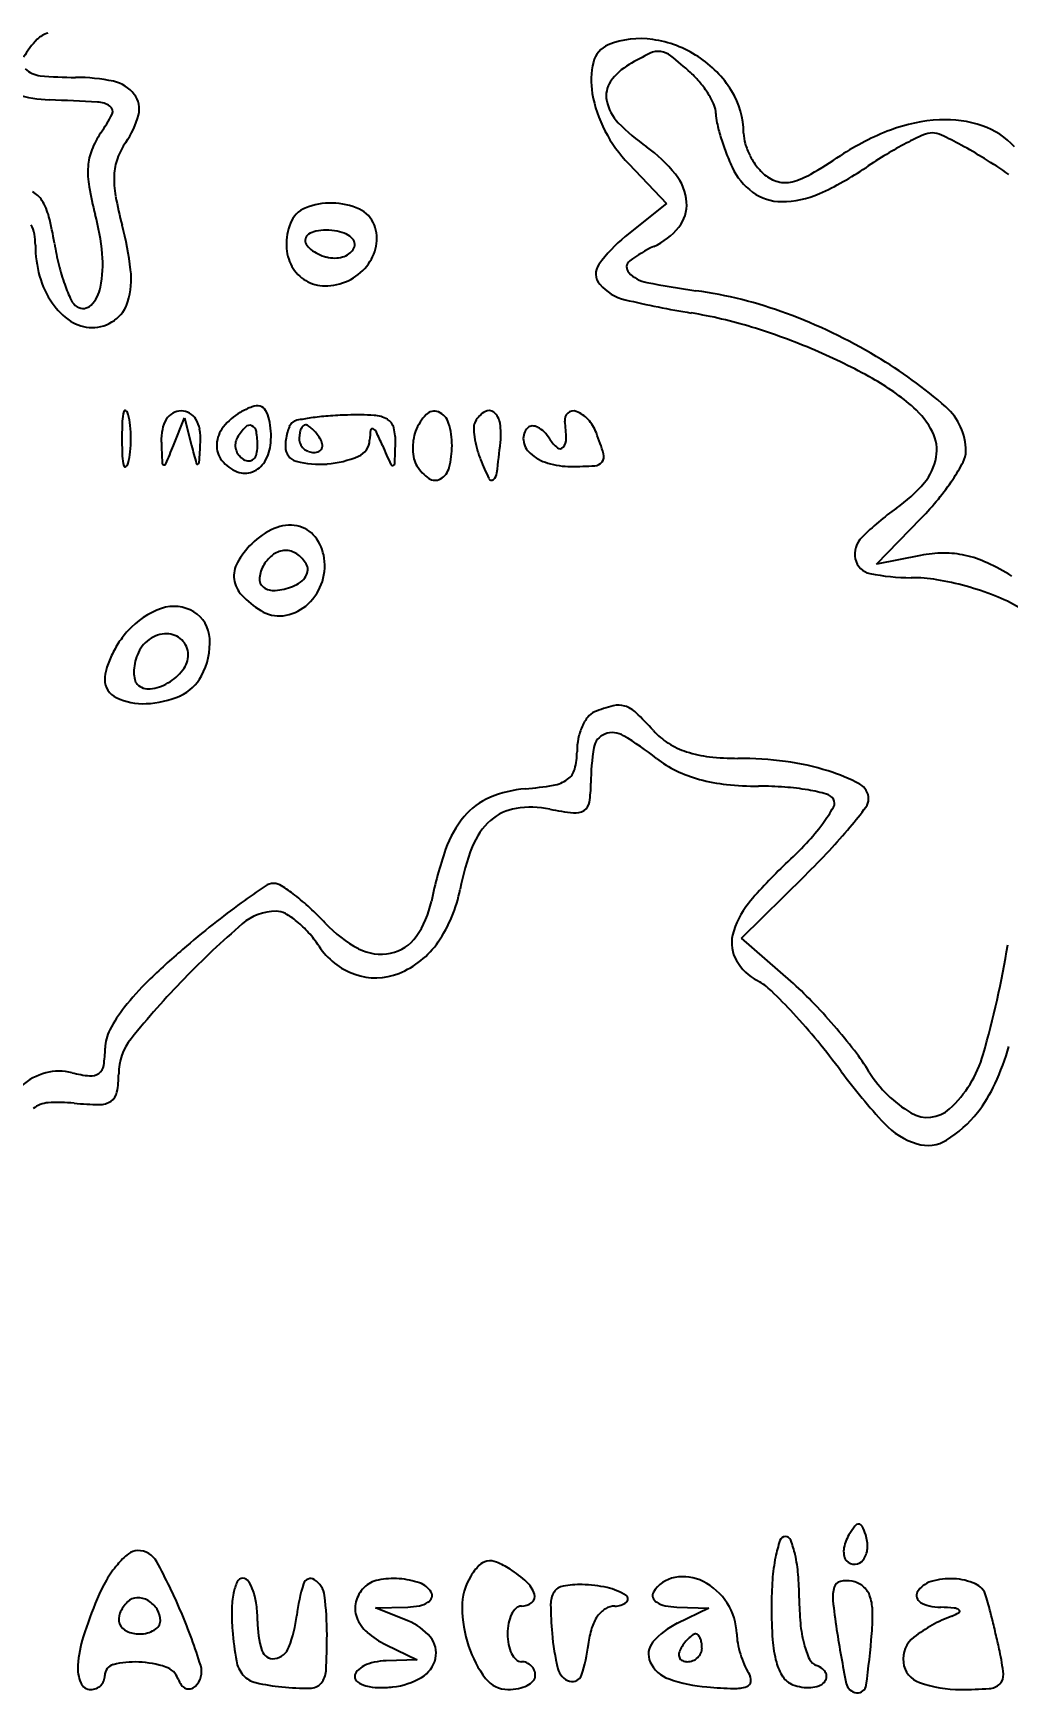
# Model space of a CAD drawing. Header units: millimetres. Extents: x 56222 to 3066687, y -650199 to -121287.
# Drawn here: x 135257.06 to 135261.66, y -182858.95 to -182851.11 of the extents above; entities that cross this region are included whole.
import ezdxf
from ezdxf import colors
from ezdxf.entities.mleader import LeaderData, LeaderLine
from ezdxf.math import Vec2, Vec3

# ---------------------------------------------------------------- set-up
doc = ezdxf.new("R2010")
doc.units = ezdxf.units.MM
doc.header["$MEASUREMENT"] = 0
doc.layers.add('Text', color=7, linetype='Continuous', lineweight=15)
doc.styles.add('style4', font='ARIALN.TTF')

msp = doc.modelspace()

# ---------------------------------------------------------------- linework, layer by layer
for p, q in [((135259.8721, -182851.7321), (135260.0507, -182851.9184)), ((135260.0507, -182851.9184), (135259.8557, -182852.0752)), ((135257.7211, -182853.0619), (135257.7732, -182852.9307)), ((135257.7732, -182852.9307), (135257.8073, -182853.0619)), ((135261.0434, -182853.6219), (135261.2542, -182853.4044)), ((135261.2507, -182853.5804), (135261.0434, -182853.6219)), ((135260.4054, -182855.3863), (135260.7056, -182855.0904)), ((135260.6374, -182855.5901), (135260.4054, -182855.3863)), ((135258.6766, -182858.5486), (135258.8281, -182858.5445)), ((135258.8291, -182858.6098), (135258.6766, -182858.5486)), ((135260.0998, -182858.5447), (135260.2513, -182858.5492)), ((135260.2513, -182858.5492), (135260.101, -182858.6216)), ((135258.7258, -182858.7227), (135258.8735, -182858.7939)), ((135258.8735, -182858.7939), (135258.7258, -182858.7983))]:
    msp.add_line(p, q)
for centre, radius, start, end in [((135257.3612, -182851.4267), 0.4002, 134.99996, 150.20682), ((135257.1571, -182851.2226), 0.1116, 104.9231, 135.00003), ((135259.9277, -182851.5468), 0.4064, 81.66182, 111.97456), ((135259.9093, -182851.6721), 0.533, 56.92392, 81.66191), ((135259.8196, -182851.279), 0.1177, 111.97448, 166.35013), ((135260.6527, -182852.5999), 1.5473, 116.05084, 120.21854), ((135260.0122, -182851.2895), 0.0887, 82.59152, 116.05084), ((135260.0111, -182851.298), 0.0972, 51.3254, 82.59154), ((135258.8216, -182852.784), 2.0007, 47.85523, 51.32548), ((135259.916, -182851.6617), 0.5207, 31.85509, 56.92397), ((135257.1026, -182851.2006), 0.1154, 225.20467, 264.68924), ((135257.259, -182849.5177), 1.8056, 264.68921, 270.00004), ((135260.061, -182851.3377), 0.3661, 166.35013, 189.74377), ((135260.0125, -182851.5007), 0.2752, 120.21849, 145.03893), ((135259.8476, -182851.6504), 0.4717, 39.79528, 47.85531), ((135257.259, -182852.1905), 0.8673, 78.04183, 90.00006), ((135257.4039, -182851.5062), 0.1678, 37.67771, 78.04191), ((135260.2894, -182851.2984), 0.5978, 189.74381, 207.63408), ((135259.8831, -182851.4102), 0.1173, 145.03885, 191.923), ((135259.8455, -182851.6521), 0.4744, 31.7696, 39.79529), ((135260.0371, -182851.5865), 0.3782, 0.00001, 31.85507), ((135257.1574, -182850.8278), 0.6022, 252.74072, 267.99207), ((135256.7467, -182862.5436), 11.1208, 86.821, 87.99211), ((135257.3568, -182851.5583), 0.1185, 56.91658, 86.82094), ((135257.4055, -182851.4835), 0.0292, 333.11007, 56.91665), ((135257.4478, -182851.4723), 0.1123, 345.16284, 37.67777), ((135259.9735, -182851.3911), 0.2097, 191.92305, 224.1842), ((135259.915, -182851.609), 0.3927, 23.24043, 31.76967), ((135260.1821, -182851.4944), 0.102, 359.99999, 23.24053), ((135256.7696, -182851.161), 0.7423, 324.99158, 333.10997), ((135257.1626, -182851.3967), 0.4074, 324.99149, 345.16282), ((135260.5183, -182850.8617), 0.9694, 224.1842, 234.54675), ((135260.4792, -182851.4944), 0.1952, 179.99997, 192.96956), ((135261.2773, -182851.3105), 1.0142, 192.9696, 196.795), ((135261.3778, -182852.2817), 0.7589, 92.83278, 110.72374), ((135261.3674, -182852.0713), 0.5482, 71.39681, 92.83283), ((135261.4268, -182851.8948), 0.362, 42.14473, 71.39682), ((135257.6811, -182851.7994), 0.3705, 144.99159, 158.68181), ((135257.762, -182851.8166), 0.3244, 144.99158, 160.04123), ((135260.3674, -182851.2576), 0.6858, 207.63405, 223.77298), ((135261.4197, -182851.2676), 1.1629, 196.795, 200.58283), ((135260.5905, -182851.5865), 0.1752, 180.00001, 196.50834), ((135261.5304, -182852.685), 1.1901, 110.7238, 123.49531), ((135261.9591, -182853.1217), 1.6778, 117.52925, 121.22221), ((135261.901, -182853.0101), 1.5519, 114.21096, 117.5293), ((135261.3064, -182851.6877), 0.102, 89.99994, 114.21091), ((135261.3064, -182851.6856), 0.1, 64.31738, 90), ((135260.388, -182853.5954), 2.2191, 61.61355, 64.31733), ((135257.5848, -182851.7618), 0.2672, 158.68187, 176.17437), ((135257.7069, -182851.7966), 0.2658, 160.04119, 177.5141), ((135259.554, -182852.2158), 0.693, 38.89297, 54.54677), ((135261.3736, -182851.2849), 1.1136, 200.58279, 204.49548), ((135260.7415, -182851.5417), 0.3327, 196.50829, 206.72263), ((135260.7548, -182851.5351), 0.3476, 206.72261, 216.75877), ((135259.3075, -182849.326), 2.8378, 300.13122, 303.49538), ((135262.25, -182853.6015), 2.2389, 121.22216, 124.19679), ((135260.3798, -182853.6105), 2.2363, 58.37296, 61.61362), ((135259.8901, -182854.4058), 3.1702, 55.87811, 58.3729), ((135257.7201, -182851.7709), 0.4028, 176.17442, 189.80686), ((135257.879, -182851.8041), 0.4381, 177.51409, 190.42177), ((135259.9077, -182851.9306), 0.2387, 4.23977, 38.89297), ((135260.6326, -182851.6225), 0.2993, 204.49543, 234.22111), ((135260.6628, -182851.6037), 0.2328, 216.75877, 230.30991), ((135260.6205, -182851.6548), 0.1664, 230.30975, 254.93833), ((135260.561, -182851.4856), 0.3408, 284.11411, 300.13126), ((135260.1794, -182850.5544), 1.4452, 294.25469, 304.19683), ((135256.9995, -182851.9686), 0.1194, 32.40598, 61.99148), ((135258.7969, -182851.5848), 1.4955, 189.80687, 194.94475), ((135260.5957, -182851.6738), 0.2362, 234.22116, 269.71986), ((135260.6117, -182851.6873), 0.1328, 254.9383, 284.11418), ((135256.8761, -182852.0469), 0.2655, 14.36333, 32.40599), ((135259.215, -182851.5584), 1.7965, 190.42172, 194.94475), ((135258.3922, -182852.0575), 0.1267, 112.24269, 159.00642), ((135258.4653, -182852.2364), 0.3199, 88.7996, 112.24268), ((135258.4651, -182852.244), 0.3275, 65.67113, 88.7996), ((135258.5443, -182852.069), 0.1355, 20.99362, 65.67113), ((135259.9792, -182851.9253), 0.167, 320.8074, 4.23972), ((135260.5966, -182851.4803), 0.4296, 269.71992, 294.2547), ((135256.8928, -182852.0952), 0.1746, 10.6361, 25.8311), ((135255.7818, -182852.3271), 1.3951, 9.08501, 14.36331), ((135256.2656, -182852.2604), 1.1244, 5.3096, 14.94474), ((135256.0552, -182852.4017), 1.4739, 6.59838, 14.94474), ((135258.5368, -182852.113), 0.2816, 159.00642, 181.2119), ((135258.5034, -182852.0847), 0.1792, 348.69722, 20.99364), ((135256.7881, -182852.1149), 0.2811, 0.00006, 10.63614), ((135258.376, -182852.0936), 0.0322, 165.90106, 211.71743), ((135258.3809, -182852.0948), 0.0372, 124.75949, 165.90118), ((135258.4115, -182852.139), 0.091, 100.96182, 124.75955), ((135258.4431, -182852.3022), 0.2572, 89.99996, 100.96191), ((135258.4431, -182852.3242), 0.2792, 79.32783, 90.00004), ((135258.4627, -182852.2204), 0.1736, 64.09563, 79.32782), ((135258.4924, -182852.1593), 0.1057, 44.28118, 64.09565), ((135258.5423, -182852.1106), 0.0359, 359.99994, 44.28115), ((135260.2772, -182852.5994), 0.6726, 128.8046, 144.28069), ((135259.8555, -182851.8244), 0.3266, 294.49551, 320.80732), ((135257.6142, -182852.1149), 0.545, 180.00003, 195.65884), ((135258.404, -182851.9078), 1.2604, 189.08507, 193.81841), ((135256.8344, -182852.2075), 0.5531, 348.92826, 5.30959), ((135258.4649, -182852.1145), 0.2097, 181.21189, 208.90398), ((135258.4304, -182852.06), 0.0962, 211.71751, 231.89066), ((135258.4873, -182851.9875), 0.1883, 231.89053, 244.09558), ((135258.4948, -182851.972), 0.2056, 244.0956, 255.83737), ((135258.4837, -182852.0161), 0.1601, 255.8374, 270.00005), ((135258.4837, -182852.0408), 0.1354, 270.00003, 285.47817), ((135258.4929, -182852.0739), 0.101, 285.47815, 304.75955), ((135258.5077, -182852.0954), 0.0749, 304.75956, 327.52251), ((135258.5316, -182852.1106), 0.0466, 327.52254, 0.00002), ((135258.4653, -182852.077), 0.2181, 320.82088, 348.69724), ((135260.2332, -182852.6534), 0.5845, 114.49541, 127.56506), ((135257.5018, -182852.1464), 0.4282, 195.65893, 214.4216), ((135258.094, -182851.984), 0.9411, 193.81841, 199.71055), ((135257.1479, -182852.2754), 0.3739, 343.46157, 6.59844), ((135258.4359, -182852.1305), 0.1766, 208.90406, 239.57525), ((135258.4418, -182852.0579), 0.2485, 294.97957, 320.82082), ((135259.7925, -182852.2508), 0.0756, 144.28065, 220.89953), ((135259.8994, -182852.2195), 0.037, 127.56508, 223.58121), ((135259.9884, -182852.1348), 0.1598, 223.58122, 258.73127), ((135257.9446, -182852.0375), 0.7825, 199.7105, 205.5424), ((135257.2144, -182852.2819), 0.1659, 315.45678, 348.92821), ((135258.4369, -182852.1289), 0.1785, 239.57532, 269.99998), ((135258.4369, -182852.0474), 0.26, 269.99996, 294.97962), ((135259.9084, -182852.1505), 0.2289, 220.89955, 256.5969), ((135260.7197, -182848.4644), 3.9024, 258.73126, 262.19532), ((135259.9162, -182854.3271), 2.0152, 69.64204, 82.19535), ((135257.4109, -182852.2086), 0.3181, 214.42163, 236.50654), ((135257.3058, -182852.3428), 0.0745, 205.54232, 238.28255), ((135257.2947, -182852.3609), 0.0533, 238.28249, 315.45676), ((135257.347, -182852.3345), 0.1662, 305.23618, 343.46162), ((135260.8739, -182848.0985), 4.3943, 256.59695, 260.75594), ((135257.336, -182852.3219), 0.1823, 236.50653, 269.99995), ((135257.336, -182852.3189), 0.1854, 269.99998, 305.2362), ((135259.8242, -182854.5481), 2.1402, 72.9408, 80.75589), ((135259.7082, -182854.8876), 2.613, 59.31041, 69.64208), ((135259.5564, -182855.4207), 3.0529, 66.95244, 72.94078), ((135259.6432, -182855.2168), 2.8313, 60.82684, 66.95237), ((135259.9165, -182854.5367), 2.2049, 48.73151, 59.31042), ((135260.4714, -182853.7332), 1.1322, 48.68031, 60.82686), ((135258.2442, -182853.2712), 0.4208, 110.95139, 119.51061), ((135258.1164, -182852.9374), 0.0633, 76.28552, 110.95148), ((135258.1218, -182852.9153), 0.0405, 29.72878, 76.28545), ((135260.9699, -182853.1662), 0.3773, 26.62136, 48.68039), ((135261.1882, -182853.0875), 0.2768, 359.99996, 48.7315), ((135259.3347, -182853.0291), 1.8566, 177.46418, 179.99999), ((135257.7017, -182852.9568), 0.222, 165.35465, 177.46418), ((135257.4931, -182852.9023), 0.00637, 51.36252, 165.35461), ((135257.4769, -182852.9224), 0.0322, 14.64563, 51.36262), ((135257.1828, -182852.9993), 0.3362, 5.58112, 14.64539), ((135256.8777, -182853.0291), 0.6427, 0.00006, 5.58117), ((135257.8019, -182853.0107), 0.1352, 147.56692, 169.09972), ((135257.7638, -182852.9864), 0.0901, 120.23629, 147.56694), ((135257.7581, -182852.9766), 0.0787, 90.00002, 120.23619), ((135257.7581, -182852.978), 0.0801, 60.1749, 89.99996), ((135257.7558, -182852.982), 0.0848, 31.59619, 60.17501), ((135257.7175, -182853.0056), 0.1297, 9.39223, 31.59612), ((135258.1723, -182853.1442), 0.2748, 119.5106, 141.50651), ((135258.0816, -182852.9925), 0.0268, 66.68326, 136.72374), ((135258.0781, -182853.0006), 0.0357, 9.0286, 66.68313), ((135258.0219, -182852.9723), 0.1555, 12.58008, 29.72895), ((135257.811, -182853.0193), 0.3716, 355.53102, 12.58006), ((135258.3199, -182852.9938), 0.0553, 135.00003, 157.00592), ((135258.3127, -182852.9866), 0.0451, 101.07615, 134.99992), ((135258.5517, -182854.2074), 1.2891, 98.07765, 101.07611), ((135258.3447, -182852.9785), 0.015, 90, 137.64827), ((135258.3447, -182852.9879), 0.0244, 55.44717, 90.00001), ((135258.2706, -182853.0955), 0.1551, 46.64187, 55.44711), ((135258.5484, -182854.1836), 1.2651, 94.35559, 98.07766), ((135258.5974, -182854.8281), 1.9114, 91.62368, 94.35564), ((135258.5883, -182854.5042), 1.5874, 87.05212, 91.62371), ((135258.6629, -182853.0545), 0.1358, 59.35865, 87.05209), ((135258.6985, -182852.9945), 0.066, 14.20345, 59.35855), ((135259.0801, -182853.0755), 0.2298, 135.87107, 159.00635), ((135258.9538, -182852.9529), 0.0538, 68.20071, 135.87095), ((135258.9433, -182852.979), 0.0819, 16.86984, 68.20071), ((135258.67, -182853.0619), 0.3675, 359.99998, 16.86987), ((135259.1964, -182852.9751), 0.0559, 149.94994, 179.62311), ((135259.2608, -182853.0124), 0.1303, 121.76121, 149.95005), ((135259.2117, -182852.933), 0.037, 50.30274, 121.76113), ((135259.1817, -182852.969), 0.0838, 8.38461, 50.30284), ((135258.9138, -182853.0085), 0.3547, 354.01622, 8.38457), ((135259.6128, -182852.9404), 0.0432, 131.15964, 188.97259), ((135258.9673, -182853.0423), 0.6103, 1.27891, 8.97268), ((135259.6106, -182852.9379), 0.0399, 69.91323, 131.15971), ((135259.576, -182853.0326), 0.1407, 42.11316, 69.9132), ((135259.5297, -182853.0744), 0.2031, 20.99362, 42.11314), ((135259.3347, -182853.0291), 1.8566, 180.00001, 182.53582), ((135256.8777, -182853.0291), 0.6427, 354.41883, 359.99994), ((135257.9384, -182853.0369), 0.2743, 169.09974, 181.78923), ((135265.548, -182852.7992), 7.8875, 181.78917, 182.49689), ((135247.0771, -182852.4901), 10.7861, 356.54537, 357.04866), ((135257.5647, -182853.0309), 0.2845, 357.04873, 9.39227), ((135258.07, -182853.0628), 0.1441, 141.50651, 177.15397), ((135258.079, -182853.059), 0.0655, 148.28257, 173.02328), ((135258.2921, -182853.1907), 0.316, 136.7238, 148.28247), ((135257.668, -182853.0658), 0.4509, 0.00007, 9.02864), ((135258.5077, -182853.0684), 0.2575, 172.39915, 179.99997), ((135258.5127, -182853.0691), 0.2626, 164.90961, 172.39917), ((135258.4709, -182853.0578), 0.2193, 157.00596, 164.90964), ((135258.4655, -182853.0291), 0.1497, 170.34171, 179.99996), ((135258.3774, -182853.0291), 0.0616, 180.00003, 203.98841), ((135258.4066, -182853.0191), 0.09, 156.2033, 170.34175), ((135258.373, -182853.0042), 0.0533, 137.64822, 156.20326), ((135258.2381, -182853.1299), 0.2024, 38.47754, 46.64171), ((135258.1928, -182853.1659), 0.2603, 31.71754, 38.47763), ((135258.344, -182853.0725), 0.0826, 12.83159, 31.71741), ((135258.5614, -182853.0317), 0.0871, 293.01301, 357.4813), ((135259.0767, -182853.0544), 0.4287, 171.21603, 177.48125), ((135258.6612, -182852.9901), 0.00822, 66.60716, 171.21574), ((135258.6519, -182853.0117), 0.0317, 25.5752, 66.6075), ((135257.1178, -182853.7458), 1.7323, 23.25394, 25.57525), ((135258.5054, -182853.0433), 0.2652, 358.1285, 14.20358), ((135259.1072, -182853.0714), 0.2551, 171.72143, 182.07094), ((135259.0466, -182853.0626), 0.1938, 159.00639, 171.72147), ((135259.4663, -182852.9769), 0.3259, 179.62314, 187.67721), ((135259.5507, -182852.9655), 0.411, 187.67708, 195.26188), ((135253.0313, -182852.3919), 6.2693, 352.67866, 354.01616), ((135259.4459, -182853.028), 0.0715, 135.00007, 187.05485), ((135259.4726, -182853.0247), 0.0984, 187.05492, 228.08145), ((135259.4163, -182852.9984), 0.0296, 89.49977, 134.99991), ((135259.416, -182853.029), 0.0603, 62.74169, 89.49987), ((135259.3926, -182853.0744), 0.1113, 43.91559, 62.74155), ((135259.3197, -182853.1446), 0.2125, 32.31006, 43.91559), ((135259.6464, -182852.938), 0.174, 212.31004, 230.46954), ((135259.5159, -182853.03), 0.0616, 319.83778, 1.27894), ((135258.3868, -182853.513), 1.4273, 16.77625, 20.99366), ((135261.1348, -182853.0836), 0.1928, 350.18903, 26.62142), ((135257.7017, -182853.1014), 0.222, 182.53582, 194.64535), ((135257.1828, -182853.0589), 0.3362, 345.35461, 354.41888), ((135251.6425, -182850.6459), 6.5411, 337.51217, 338.32416), ((135265.0849, -182851.1741), 7.5185, 194.54182, 195.1982), ((135258.0394, -182853.0613), 0.1135, 177.15398, 218.51796), ((135258.0866, -182853.0599), 0.0731, 173.02322, 195.79411), ((135258.0922, -182853.0583), 0.0789, 195.79401, 217.61437), ((135258.0968, -182853.0547), 0.0848, 217.61436, 238.28249), ((135258.065, -182853.0884), 0.0509, 312.48843, 344.56892), ((135257.9832, -182853.0658), 0.1358, 344.56906, 359.99997), ((135257.9807, -182853.0326), 0.2014, 328.57256, 355.53102), ((135258.3195, -182853.0684), 0.0693, 179.99999, 255.00507), ((135258.3818, -182853.0271), 0.0665, 203.98835, 226.64169), ((135258.3841, -182853.0247), 0.0698, 226.64179, 248.67153), ((135258.3853, -182853.0218), 0.0729, 248.67166, 269.99999), ((135258.3853, -182853.0393), 0.0554, 270.00007, 294.87645), ((135258.3967, -182853.0641), 0.0281, 294.87646, 336.20339), ((135258.3913, -182853.0617), 0.034, 336.20337, 12.83169), ((135258.4076, -182852.6695), 0.4806, 274.72711, 293.013), ((135265.852, -182849.9926), 7.7741, 203.25386, 203.96524), ((135251.3577, -182852.8098), 7.4167, 357.39209, 358.12846), ((135259.0853, -182853.0722), 0.2332, 182.07094, 192.80832), ((135258.9646, -182853.0997), 0.1094, 192.80821, 211.71748), ((135258.6281, -182853.0619), 0.4094, 345.4531, 359.99995), ((135259.6265, -182852.9448), 0.4895, 195.26188, 201.91457), ((135259.5519, -182852.9363), 0.2171, 228.08149, 253.41054), ((135259.548, -182853.0572), 0.0195, 230.46945, 319.83774), ((135259.7134, -182853.1131), 0.0417, 322.82299, 16.77623), ((135261.0762, -182853.0735), 0.2523, 319.40012, 350.18903), ((135261.3544, -182853.0875), 0.1106, 332.03984, 359.99997), ((135257.4931, -182853.1559), 0.00637, 194.64539, 308.63748), ((135257.4769, -182853.1358), 0.0322, 308.63738, 345.35437), ((135257.6788, -182853.1424), 0.0109, 182.49697, 253.88352), ((135257.6782, -182853.1445), 0.00868, 253.88336, 337.51219), ((135257.835, -182853.1436), 0.00583, 195.19835, 291.49604), ((135257.8333, -182853.1395), 0.0103, 291.49591, 356.54525), ((135258.0842, -182853.0257), 0.1706, 218.51802, 249.0064), ((135258.0593, -182853.0904), 0.1013, 249.00633, 290.65281), ((135258.0782, -182853.0849), 0.0493, 238.28265, 269.28242), ((135258.078, -182853.1026), 0.0316, 269.28231, 312.48846), ((135258.0545, -182853.0777), 0.1149, 290.65275, 328.57257), ((135258.412, -182852.7231), 0.4269, 255.00502, 274.72714), ((135258.7572, -182853.1463), 0.00996, 203.96543, 279.22667), ((135258.7573, -182853.1468), 0.00944, 279.22647, 357.39208), ((135259.0406, -182853.0527), 0.1987, 211.71743, 235.50518), ((135258.9395, -182853.1427), 0.0877, 299.85803, 345.4531), ((135260.5921, -182852.5563), 1.5304, 201.91446, 205.60834), ((135259.2002, -182853.1845), 0.0498, 311.03395, 352.67866), ((135259.599, -182852.7782), 0.3822, 253.41051, 270), ((135259.599, -182851.3146), 1.8457, 270.00005, 273.50903), ((135259.7091, -182853.1098), 0.0471, 273.50908, 322.823), ((135260.5975, -182852.6857), 0.9675, 326.36828, 332.03986), ((135258.9574, -182853.1738), 0.0518, 235.50516, 299.85795), ((135259.2241, -182853.212), 0.0134, 205.60832, 311.03389), ((135260.7138, -182852.7628), 0.7296, 305.45322, 319.40011), ((135260.4381, -182852.5796), 1.1591, 320.69512, 326.36831), ((135261.8972, -182854.4248), 1.3106, 125.45326, 134.82849), ((135260.2142, -182852.3963), 1.4484, 315.89495, 320.69517), ((135258.2707, -182853.6201), 0.1825, 78.82419, 113.5177), ((135258.3361, -182853.7704), 0.3463, 113.51766, 135.00003), ((135258.2783, -182853.5815), 0.1431, 38.47983, 78.82427), ((135258.2261, -182853.623), 0.2098, 8.17067, 38.47981), ((135261.0515, -182853.574), 0.1111, 134.82848, 191.88044), ((135258.3847, -182853.819), 0.4151, 135, 150.38437), ((135258.295, -182853.7141), 0.1716, 125.72655, 148.28252), ((135258.2513, -182853.6535), 0.0968, 91.11867, 125.72662), ((135258.2513, -182853.6498), 0.0932, 55.67973, 91.11869), ((135258.2152, -182853.7027), 0.1572, 31.71744, 55.67975), ((135258.1891, -182853.6283), 0.2472, 338.84942, 8.17073), ((135261.365, -182854.1519), 0.5827, 90.50077, 101.30996), ((135261.3638, -182854.0158), 0.4467, 77.30684, 90.50075), ((135261.3463, -182854.0936), 0.5264, 65.30627, 77.30678), ((135258.1336, -182853.6763), 0.1263, 150.38448, 187.69266), ((135258.2739, -182853.7011), 0.1468, 148.28259, 174.15484), ((135258.291, -182853.6448), 0.0652, 328.77783, 356.85898), ((135258.3073, -182853.6457), 0.0488, 356.85893, 31.71749), ((135261.0296, -182853.5787), 0.0887, 191.88039, 258.42434), ((135261.206, -182852.7174), 0.9678, 258.42439, 269.99997), ((135261.1162, -182854.5941), 1.0773, 58.28254, 65.30618), ((135258.1407, -182853.6753), 0.1334, 187.69269, 223.70221), ((135258.1764, -182853.6911), 0.0488, 174.15483, 232.81048), ((135258.195, -182853.6666), 0.0796, 232.81053, 275.49325), ((135258.1729, -182853.4361), 0.3111, 275.49333, 290.9936), ((135258.2276, -182853.5787), 0.1584, 290.9936, 306.40375), ((135258.2644, -182853.6287), 0.0963, 306.4036, 328.77775), ((135258.1891, -182853.6283), 0.2472, 309.52619, 338.84953), ((135261.206, -182854.4384), 0.7532, 80.6639, 90.00001), ((135261.1137, -182854.9997), 1.3221, 74.53723, 80.6639), ((135261.106, -182855.0277), 1.3511, 68.46, 74.5372), ((135257.7244, -182854.0001), 0.1795, 58.56255, 109.27208), ((135258.3859, -182853.441), 0.4726, 223.70228, 237.75694), ((135258.2153, -182853.66), 0.2061, 276.82464, 309.52625), ((135261.279, -182854.5893), 0.8797, 60.07837, 68.45999), ((135257.7931, -182854.1963), 0.3874, 109.27202, 137.85535), ((135257.7361, -182853.981), 0.1571, 3.31538, 58.5626), ((135258.2204, -182853.7033), 0.1625, 237.75687, 276.82467), ((135257.8234, -182854.2238), 0.4283, 137.85529, 146.97974), ((135257.6985, -182854.1054), 0.1578, 125.7831, 159.00639), ((135257.6903, -182854.0941), 0.1439, 90.18414, 125.78306), ((135257.6902, -182854.053), 0.1028, 46.23849, 90.1841), ((135257.6949, -182854.0481), 0.096, 359.99996, 46.2384), ((135257.5589, -182853.9913), 0.3347, 331.84503, 3.3154), ((135257.8599, -182854.257), 0.4765, 154.69271, 162.71382), ((135257.9136, -182854.2824), 0.5359, 146.97975, 154.69275), ((135257.7914, -182854.1411), 0.2573, 159.00639, 168.65045), ((135257.6729, -182854.0481), 0.118, 322.05961, 359.99995), ((135257.5675, -182854.166), 0.1702, 162.71375, 180.00004), ((135257.6961, -182854.1325), 0.1612, 179.68309, 192.15825), ((135257.7499, -182854.1328), 0.2151, 168.65062, 179.68322), ((135257.5711, -182853.9688), 0.2471, 300.21442, 322.05954), ((135257.4914, -182854.166), 0.0942, 179.99999, 245.00666), ((135257.5814, -182854.1572), 0.0439, 192.15828, 225), ((135257.6037, -182854.1348), 0.0755, 225.00003, 276.43307), ((135257.5883, -182853.9983), 0.2128, 276.433, 300.21441), ((135257.6678, -182854.0496), 0.2111, 294.11092, 331.84499), ((135257.5813, -182853.9733), 0.3068, 245.00661, 272.10858), ((135257.5766, -182853.8457), 0.4345, 272.10857, 294.11083), ((135259.9778, -182854.983), 0.7158, 104.47921, 111.97449), ((135259.8239, -182854.387), 0.1003, 72.52813, 104.47917), ((135259.8139, -182854.4188), 0.1336, 46.38291, 72.52824), ((135259.8496, -182854.4742), 0.2156, 142.50873, 156.39671), ((135259.738, -182854.3886), 0.075, 111.97453, 142.50861), ((135258.8006, -182855.4822), 1.6025, 42.14468, 46.38294), ((135259.9428, -182854.5068), 0.3148, 168.71843, 180.00002), ((135259.9085, -182854.5), 0.2799, 156.39669, 168.71852), ((135259.7891, -182854.5007), 0.0826, 110.75762, 170.50368), ((135259.7959, -182854.5188), 0.102, 59.16406, 110.75762), ((135259.094, -182855.6946), 1.4714, 51.81138, 59.16403), ((135260.2422, -182854.1776), 0.3417, 222.14474, 237.68881), ((135259.316, -182854.5068), 0.312, 344.7781, 0.00003), ((135260.7158, -182854.6557), 1.0222, 170.50372, 179.99999), ((135260.2669, -182854.1385), 0.388, 237.68889, 251.81912), ((135260.3134, -182853.9971), 0.5368, 251.81915, 263.58446), ((135260.3884, -182853.3299), 1.2082, 263.58454, 269.99999), ((135259.5324, -182854.5657), 0.0877, 305.64501, 344.77825), ((135260.3191, -182854.1371), 0.5102, 231.81147, 244.23339), ((135260.3734, -182854.0247), 0.635, 244.23344, 254.7753), ((135260.3884, -182856.2366), 1.6985, 82.41219, 89.99996), ((135260.451, -182855.7663), 1.224, 72.71243, 82.41208), ((135260.5626, -182855.4077), 0.8485, 61.78525, 72.71243), ((135259.4298, -182855.2301), 0.5503, 94.77102, 112.9082), ((135259.2547, -182853.1325), 1.5547, 274.77101, 279.69379), ((135259.4892, -182854.5055), 0.1618, 279.69377, 305.64499), ((135259.1031, -182854.6557), 0.5904, 351.29711, 0.00005), ((135260.4194, -182853.8558), 0.8101, 254.77531, 264.01715), ((135260.4859, -182853.2214), 1.448, 264.01715, 269.99999), ((135260.4859, -182856.3684), 1.6991, 85.83003, 90.00002), ((135260.5285, -182855.7841), 1.1132, 80.10553, 85.83002), ((135260.5553, -182855.6305), 0.9573, 74.74826, 80.10559), ((135260.9261, -182854.7303), 0.0797, 359.99997, 61.78528), ((135259.3401, -182855.0179), 0.3199, 112.90816, 140.13194), ((135259.4094, -182855.2277), 0.4585, 78.69002, 98.68691), ((135259.6316, -182854.7366), 0.0558, 302.21713, 351.29717), ((135260.1092, -182854.3446), 0.8446, 323.56128, 329.88513), ((135260.7927, -182854.7598), 0.0548, 31.71754, 74.7483), ((135260.8084, -182854.7501), 0.0364, 329.88507, 31.71744), ((135258.6686, -182852.9878), 2.9279, 320.186, 322.54535), ((135260.9431, -182854.7303), 0.0626, 322.54523, 0.00002), ((135259.4713, -182855.1275), 0.4908, 140.13193, 160.98009), ((135259.4368, -182855.0744), 0.326, 131.75176, 158.61031), ((135259.3755, -182855.0058), 0.234, 98.6869, 131.75174), ((135259.7534, -182853.5075), 1.2958, 258.6901, 263.68321), ((135259.6195, -182854.7173), 0.0786, 263.68323, 302.21705), ((135259.9394, -182854.2192), 1.0557, 317.03201, 323.56127), ((135258.9527, -182853.2247), 2.558, 316.90337, 320.18596), ((135260.8691, -182855.6093), 1.9693, 160.98005, 168.40321), ((135260.1699, -182855.3616), 1.1134, 158.61033, 169.3747), ((135259.3437, -182853.6643), 1.8698, 312.77608, 317.03198), ((135257.8374, -182852.1811), 4.0854, 314.59186, 316.90332), ((135261.8906, -182856.417), 1.8804, 132.77603, 140.5854), ((135260.513, -182858.6381), 4.2179, 123.99976, 125.871), ((135258.1959, -182855.2027), 0.0741, 90.00002, 123.99979), ((135258.1959, -182855.1953), 0.0667, 57.17105, 89.99997), ((135257.7433, -182855.8967), 0.9014, 52.27993, 57.1711), ((135258.4389, -182855.0369), 0.6478, 325.43031, 349.37471), ((135260.0559, -182858.0059), 3.4377, 125.87103, 128.64378), ((135257.6597, -182856.0049), 1.0382, 47.10586, 52.27994), ((135258.5064, -182855.1245), 0.4426, 324.87012, 348.40323), ((135260.7273, -182855.461), 0.3747, 140.58534, 166.40034), ((135258.207, -182855.505), 0.2452, 89.99999, 130.77259), ((135258.207, -182855.3489), 0.0891, 60.82327, 90.00006), ((135258.0672, -182855.5993), 0.3758, 50.80545, 60.82331), ((135258.0018, -182855.6795), 0.4794, 41.62761, 50.80538), ((135257.3886, -182856.2967), 1.4365, 43.0498, 47.10592), ((135258.8741, -182854.909), 0.5963, 223.04978, 242.2167), ((135261.3487, -182859.6228), 5.508, 128.64378, 130.59156), ((135260.8104, -182858.524), 4.2317, 130.7726, 135.8917), ((135257.9565, -182855.7198), 0.54, 33.23385, 41.6276), ((135258.7085, -182855.2667), 0.1955, 281.56356, 324.87009), ((135260.5192, -182855.4106), 0.1606, 166.40026, 210.59229), ((135260.0866, -182858.1498), 3.5682, 130.5916, 134.1251), ((135258.6913, -182855.2384), 0.3385, 213.23378, 250.5029), ((135258.7021, -182855.2354), 0.2274, 242.21668, 281.56355), ((135258.6329, -182855.1705), 0.4122, 291.84416, 325.43022), ((135257.1543, -182854.6772), 4.5694, 344.0029, 350.66978), ((135258.6766, -182855.2797), 0.2946, 250.50282, 291.84417), ((135260.6008, -182855.3624), 0.2553, 210.59233, 241.84498), ((135258.4652, -182856.4782), 1.2394, 134.12509, 141.90104), ((135260.767, -182858.482), 4.1713, 135.89169, 141.08615), ((135260.3403, -182855.8491), 0.2967, 45.86464, 61.84506), ((135259.5369, -182856.8436), 1.6681, 44.01608, 48.71642), ((135258.6745, -182857.5659), 2.6888, 42.70492, 45.86469), ((135258.6789, -182857.6726), 2.8611, 40.87807, 44.01608), ((135258.0384, -182856.1435), 0.697, 141.90094, 152.28248), ((135258.4201, -182857.8008), 3.035, 39.41301, 42.705), ((135257.5922, -182855.9091), 0.193, 152.28246, 179.27279), ((135257.7267, -182856.0275), 0.2638, 141.08606, 180.00003), ((135258.7541, -182857.6075), 2.7617, 37.71588, 40.87818), ((135256.8678, -182855.8999), 0.5315, 350.50699, 359.27286), ((135258.0608, -182858.0961), 3.5001, 36.4549, 39.41303), ((135260.0112, -182856.6353), 1.1725, 31.71747, 37.71588), ((135261.0126, -182855.7833), 0.5557, 312.55232, 344.00289), ((135260.4542, -182855.5452), 1.2647, 335.29836, 343.79487), ((135257.1887, -182856.2932), 0.2792, 104.67959, 131.19968), ((135257.1815, -182856.2654), 0.2505, 75.91075, 104.67953), ((135257.3879, -182855.443), 0.5975, 255.91071, 263.98332), ((135257.3337, -182855.9778), 0.0591, 306.4686, 350.50696), ((135263.1325, -182854.3494), 2.8054, 216.4549, 222.97363), ((135261.498, -182855.7164), 0.5753, 211.7175, 239.43014), ((135257.3318, -182855.9752), 0.0623, 263.98334, 306.4686), ((135256.9941, -182856.0275), 0.4687, 349.35357, 359.99995), ((135260.9834, -182855.7887), 0.6822, 321.81141, 335.29838), ((135257.137, -182856.2871), 0.1233, 93.65971, 129.33446), ((135257.178, -182856.9278), 0.7653, 84.40385, 93.65965), ((135257.3832, -182854.8331), 1.3394, 264.40375, 269.48116), ((135257.372, -182856.0728), 0.0997, 269.48115, 303.4038), ((135257.3914, -182856.1022), 0.0645, 303.40381, 349.35357), ((135261.2839, -182856.0789), 0.1544, 239.4302, 312.55223), ((135261.0841, -182855.8679), 0.5539, 301.56685, 321.8114), ((135261.3354, -182856.0237), 0.3492, 222.97366, 253.21659), ((135261.2842, -182856.1935), 0.1719, 253.21665, 301.56682), ((135260.6121, -182858.2392), 0.027, 89.99997, 161.62441), ((135260.6121, -182858.2396), 0.0274, 21.46461, 90.00001), ((135261.0699, -182858.3005), 0.1847, 148.28258, 160.26389), ((135261.3477, -182858.4722), 0.5113, 142.70021, 148.28247), ((135260.9595, -182858.1765), 0.0233, 90.192, 142.70041), ((135260.9595, -182858.1709), 0.0176, 26.21297, 90.19192), ((135260.6885, -182858.3043), 0.3197, 18.43486, 26.21287), ((135260.8312, -182858.2567), 0.1693, 356.05929, 18.43504), ((135257.7509, -182858.5923), 0.3847, 128.97375, 139.92837), ((135257.5525, -182858.3471), 0.0692, 89.99991, 128.97377), ((135257.5525, -182858.3805), 0.1026, 28.86416, 89.99997), ((135261.2058, -182858.4364), 0.6526, 161.62437, 168.75882), ((135260.203, -182858.4005), 0.467, 12.75757, 21.46463), ((135260.9955, -182858.2843), 0.1079, 174.40044, 190.94388), ((135261.0355, -182858.2882), 0.1481, 160.26382, 174.40045), ((135260.898, -182858.2613), 0.1024, 323.44878, 356.05922), ((135257.8645, -182858.6879), 0.5331, 139.92847, 149.6224), ((135255.3714, -182859.5827), 2.5931, 22.96581, 28.86414), ((135259.3869, -182858.5589), 0.3059, 136.53501, 148.56683), ((135259.2149, -182858.3959), 0.069, 100.20363, 136.53501), ((135259.2169, -182858.4068), 0.08, 67.27117, 100.20358), ((135259.076, -182858.7431), 0.4447, 58.01477, 67.27125), ((135259.0296, -182858.8174), 0.5323, 47.36176, 58.01477), ((135261.4358, -182858.4821), 0.8871, 168.75878, 175.71212), ((135259.9851, -182858.4498), 0.6904, 4.89118, 12.75755), ((135260.9298, -182858.297), 0.041, 190.94389, 224.99994), ((135260.9402, -182858.2865), 0.0558, 225.00005, 272.04677), ((135260.9404, -182858.2928), 0.0495, 272.04672, 323.44883), ((135258.0298, -182858.7848), 0.7247, 149.62238, 157.32347), ((135258.2236, -182858.5224), 0.2227, 154.24793, 168.69001), ((135258.0494, -182858.4383), 0.0292, 89.99994, 154.24798), ((135258.0494, -182858.4412), 0.0322, 33.81839, 90.00003), ((135257.9139, -182858.532), 0.1952, 18.97821, 33.81835), ((135259.1035, -182858.6791), 0.8053, 162.30422, 173.24855), ((135258.3691, -182858.4448), 0.0345, 57.5115, 162.30412), ((135258.3315, -182858.5039), 0.1045, 7.35609, 57.51146), ((135258.7134, -182858.5443), 0.1294, 101.1982, 135), ((135258.7621, -182858.79), 0.3799, 86.05479, 101.19821), ((135258.7629, -182858.7786), 0.3684, 70.73271, 86.0548), ((135258.8498, -182858.5298), 0.1049, 31.71743, 70.73269), ((135259.3605, -182858.5428), 0.275, 148.56677, 180.54388), ((135259.3012, -182858.5224), 0.1312, 17.21001, 47.36172), ((135259.5725, -182858.5066), 0.062, 99.61541, 148.23636), ((135259.6429, -182858.9222), 0.4835, 88.90451, 99.61537), ((135259.6408, -182859.0343), 0.5956, 77.4297, 88.90447), ((135260.1182, -182858.5547), 0.1521, 100.68824, 148.28252), ((135260.1292, -182858.6127), 0.2112, 63.43497, 100.68825), ((135260.0934, -182858.6843), 0.2912, 32.83965, 63.43497), ((135262.2388, -182858.5424), 1.6923, 175.71202, 180), ((135259.3751, -182858.502), 1.3026, 360, 4.89117), ((135260.9904, -182858.4974), 0.1545, 162.31949, 185.88322), ((135260.8812, -182858.4626), 0.0398, 103.3408, 162.31957), ((135260.902, -182858.5503), 0.1299, 78.80806, 103.3408), ((135260.9036, -182858.5422), 0.1217, 52.01412, 78.80802), ((135260.9174, -182858.5245), 0.0992, 20.78379, 52.01416), ((135261.3347, -182858.536), 0.1167, 106.86651, 148.28261), ((135261.3922, -182858.7257), 0.3149, 87.10752, 106.86648), ((135261.3933, -182858.7039), 0.2931, 66.56186, 87.10745), ((135261.474, -182858.5176), 0.09, 17.12271, 66.56173), ((135259.3145, -182859.3216), 2.117, 157.32353, 162.49531), ((135257.6263, -182858.6417), 0.1718, 135.00004, 156.67913), ((135257.5512, -182858.5666), 0.0656, 91.71956, 135), ((135257.5522, -182858.6002), 0.0993, 59.95791, 91.71968), ((135257.5413, -182858.619), 0.121, 31.743, 59.95779), ((135258.4311, -182858.5639), 0.4343, 168.69006, 179.14021), ((135257.7815, -182858.5775), 0.3353, 7.48079, 18.97819), ((135257.0007, -182858.6757), 1.4463, 359.99996, 7.35605), ((135258.6986, -182858.5506), 0.1193, 165.28956, 201.05535), ((135258.7273, -182858.5582), 0.149, 134.99996, 165.28951), ((135258.86, -182858.4217), 0.1188, 281.36046, 302.16407), ((135258.8993, -182858.4841), 0.0451, 302.16406, 339.50348), ((135258.9146, -182858.4898), 0.0288, 339.50323, 31.71747), ((135259.3655, -182858.4623), 0.078, 269.99998, 309.01391), ((135259.3916, -182858.4944), 0.0367, 309.01391, 17.21011), ((135259.6131, -182858.5317), 0.1097, 148.23636, 180.75898), ((135259.7112, -182858.7182), 0.2718, 56.80067, 77.4297), ((135259.8073, -182858.451), 0.0893, 270.00001, 307.11602), ((135259.8495, -182858.5069), 0.0192, 307.1161, 56.80067), ((135260.0133, -182858.4898), 0.0288, 148.28256, 200.51767), ((135260.0288, -182858.484), 0.0454, 200.5177, 237.73192), ((135260.0682, -182858.4217), 0.1191, 237.73177, 258.51151), ((135260.1044, -182858.6772), 0.2781, 1.16964, 32.83968), ((135261.9584, -182858.502), 1.2806, 180.00004, 185.34453), ((135263.5689, -182858.2317), 2.7466, 185.88333, 188.77959), ((135260.8132, -182858.564), 0.2107, 1.25011, 20.78385), ((135261.2599, -182858.4898), 0.0288, 148.28254, 200.57202), ((135261.276, -182858.4838), 0.046, 200.57183, 237.45967), ((135261.3156, -182858.4216), 0.1197, 237.45979, 258.17611), ((135260.5822, -182858.7923), 1.0231, 14.59788, 17.12269), ((135257.53, -182858.6002), 0.0669, 156.67918, 200.46265), ((135257.5563, -182858.6098), 0.1034, 359.99998, 31.74309), ((135255.3568, -182859.5889), 2.609, 17.1114, 22.96576), ((135258.9996, -182858.5724), 1.0028, 179.14008, 184.73126), ((135257.5237, -182858.6114), 0.5952, 359.99996, 7.48082), ((135257.6745, -182858.5099), 0.6337, 339.3234, 353.2486), ((135258.7534, -182858.5295), 0.1781, 201.05544, 229.05305), ((135258.8192, -182858.2182), 0.3264, 271.57249, 281.36045), ((135259.6934, -182858.5396), 0.608, 180.54394, 198.2203), ((135259.4673, -182858.6529), 0.1656, 153.43497, 169.00117), ((135259.4103, -182858.6244), 0.1018, 133.27221, 153.4349), ((135259.3655, -182858.5769), 0.0366, 90.00008, 133.27234), ((135261.4202, -182858.5078), 1.917, 180.75897, 184.80661), ((135259.8889, -182858.7026), 0.2003, 145.12473, 163.2963), ((135259.8266, -182858.6592), 0.1243, 121.2215, 145.12465), ((135259.8073, -182858.6273), 0.087, 89.99996, 121.22157), ((135260.1093, -182858.2193), 0.3255, 258.51146, 268.32115), ((135262.8464, -182858.5424), 2.2999, 180.00005, 183.90427), ((135259.9438, -182858.583), 1.0803, 355.4319, 1.25007), ((135261.6347, -182859.2227), 0.6778, 110.31539, 127.79285), ((135261.3574, -182858.2222), 0.3235, 258.1761, 268.04183), ((135261.306, -182859.7265), 1.1817, 84.95847, 88.04172), ((135261.3313, -182858.4031), 0.1962, 290.31539, 301.12092), ((135261.4059, -182858.5939), 0.0447, 51.90342, 84.95839), ((135261.4288, -182858.5646), 0.00752, 301.12072, 51.90333), ((135256.2651, -182859.9167), 5.4843, 13.86983, 14.59794), ((135255.6168, -182860.0768), 6.1521, 13.1379, 13.86991), ((135257.8475, -182858.8589), 0.5788, 162.49525, 176.06809), ((135257.5256, -182858.6018), 0.0622, 200.46261, 246.33555), ((135257.5613, -182858.5204), 0.1511, 246.33556, 269.99997), ((135257.5613, -182858.5152), 0.1563, 269.99997, 283.92859), ((135257.5725, -182858.5605), 0.1096, 283.92854, 302.10102), ((135257.5904, -182858.5891), 0.0759, 302.10096, 324.35002), ((135257.6193, -182858.6098), 0.0404, 324.35, 359.99992), ((135259.5656, -182858.5256), 1.5708, 184.73127, 190.0004), ((135258.5952, -182858.6114), 0.4763, 180.00004, 196.83049), ((135255.2621, -182858.6757), 3.1849, 356.94451, 0.00003), ((135258.901, -182858.3595), 0.4032, 229.05308, 244.25287), ((135258.7291, -182858.8593), 0.2689, 39.92759, 68.15276), ((135258.8462, -182858.7613), 0.1161, 347.17883, 39.92759), ((135259.5631, -182858.6715), 0.2632, 169.00124, 180), ((135259.5631, -182858.6715), 0.2632, 180, 190.99876), ((135260.5837, -182858.5781), 1.0775, 184.80657, 193.83629), ((135260.1156, -182858.7707), 0.437, 163.29626, 173.43626), ((135260.253, -182858.9372), 0.3504, 115.71759, 139.44004), ((135260.2637, -182858.8036), 0.1551, 124.55289, 133.35813), ((135260.1895, -182858.6959), 0.0244, 89.99999, 124.55283), ((135260.1895, -182858.6865), 0.015, 42.35173, 90), ((135260.1612, -182858.7123), 0.0533, 23.79674, 42.35178), ((135260.6378, -182858.6663), 0.2554, 181.16961, 191.10214), ((135261.312, -182858.5625), 0.6315, 185.34462, 194.41507), ((135265.9777, -182857.8597), 5.184, 188.7796, 191.63416), ((135256.6525, -182858.32), 4.3821, 352.21231, 355.43189), ((135261.2996, -182858.7905), 0.1308, 127.79281, 186.75336), ((135256.0917, -182859.9659), 5.6644, 12.35918, 13.13794), ((135258.1921, -182858.7333), 0.0551, 196.83051, 278.29162), ((135258.1877, -182858.7037), 0.0851, 278.29169, 339.32341), ((135259.6049, -182858.5688), 0.5148, 198.22037, 217.45875), ((135259.4673, -182858.6901), 0.1656, 190.99883, 206.56503), ((135259.4103, -182858.7186), 0.1018, 206.5651, 226.72779), ((135258.9723, -182858.6391), 0.7139, 341.47891, 353.43622), ((135260.054, -182858.7669), 0.0884, 139.44007, 205.14467), ((135260.1429, -182858.7697), 0.034, 167.16831, 203.79663), ((135260.1903, -182858.7805), 0.0826, 148.28259, 167.16841), ((135260.3415, -182858.874), 0.2603, 141.52237, 148.28246), ((135260.2961, -182858.8379), 0.2024, 133.35829, 141.52246), ((135260.1524, -182858.7351), 0.0665, 313.35831, 336.01165), ((135260.1276, -182858.7271), 0.09, 9.65825, 23.7967), ((135260.1569, -182858.7371), 0.0616, 336.01159, 359.99997), ((135260.0687, -182858.7371), 0.1497, 0.00004, 9.65829), ((135260.8812, -182858.6185), 0.5034, 191.10215, 197.07972), ((135261.0915, -182858.6621), 0.5409, 183.90431, 195.34456), ((135261.0799, -182858.6221), 0.3918, 194.41515, 205.51017), ((135260.6951, -182858.9573), 0.9518, 5.79314, 12.35927), ((135257.4521, -182858.8317), 0.1825, 176.06811, 202.65717), ((135257.4506, -182858.8683), 0.0534, 104.34947, 180.00002), ((135257.5382, -182859.2108), 0.4068, 87.28904, 104.34948), ((135257.5345, -182859.2896), 0.4858, 71.93684, 87.28904), ((135257.6564, -182858.9159), 0.0927, 19.65388, 71.93684), ((135257.7593, -182858.8493), 0.0953, 312.96668, 17.11143), ((135258.1552, -182858.7743), 0.1386, 190.00049, 221.22524), ((135258.6766, -182858.931), 0.1221, 116.75019, 135.62031), ((135258.711, -182858.9993), 0.1986, 102.09921, 116.75015), ((135258.7353, -182859.1129), 0.3147, 91.72286, 102.09913), ((135258.8233, -182858.7561), 0.1397, 300.31955, 347.17887), ((135259.3655, -182858.7662), 0.0366, 226.72766, 269.99992), ((135259.3655, -182858.8678), 0.0651, 67.37596, 90.00002), ((135259.3652, -182858.8687), 0.0661, 44.99993, 67.3759), ((135259.3652, -182858.8687), 0.0661, 22.6241, 45.00007), ((135259.366, -182858.8683), 0.0651, 359.99998, 22.62404), ((135259.6172, -182858.8162), 0.0821, 193.83621, 253.04512), ((135260.1127, -182858.7393), 0.1533, 205.14469, 250.93309), ((135260.1375, -182858.7721), 0.0281, 203.79661, 245.12354), ((135260.149, -182858.7474), 0.0554, 245.12355, 269.99993), ((135260.149, -182858.7298), 0.0729, 270.00001, 291.32834), ((135260.1501, -182858.7327), 0.0698, 291.32847, 313.35821), ((135260.8862, -182858.617), 0.5087, 197.07978, 203.0388), ((135260.6749, -182858.7069), 0.2791, 203.03874, 212.3792), ((135260.7993, -182858.7423), 0.238, 195.34462, 213.61434), ((135260.7796, -182858.7655), 0.0591, 205.51027, 250.34614), ((135260.7237, -182858.9219), 0.107, 53.34683, 70.34619), ((135260.7565, -182858.8778), 0.0521, 24.22911, 53.34682), ((135261.2841, -182858.7923), 0.1153, 186.75333, 250.85362), ((135257.3316, -182858.882), 0.052, 202.65719, 270.00003), ((135257.3313, -182858.868), 0.0661, 292.6241, 315.00007), ((135257.3313, -182858.868), 0.0661, 314.99993, 337.3759), ((135257.3322, -182858.8683), 0.0651, 337.37596, 0.00002), ((135257.841, -182858.85), 0.1034, 199.65383, 217.21742), ((135257.7994, -182858.8816), 0.0511, 217.21738, 246.95387), ((135257.7915, -182858.8839), 0.048, 283.11376, 312.96676), ((135258.137, -182858.7902), 0.1144, 221.22528, 256.93247), ((135258.3242, -182857.9835), 0.9425, 256.93258, 264.49265), ((135258.3647, -182857.564), 1.364, 264.49268, 270.08707), ((135258.3666, -182858.8591), 0.0689, 270.08706, 319.08569), ((135258.3449, -182858.8402), 0.0977, 319.08564, 356.94459), ((135258.6169, -182858.8727), 0.0387, 135.62029, 179.99994), ((135258.6086, -182858.8727), 0.0304, 180.0001, 235.97702), ((135258.6663, -182858.7874), 0.1334, 235.97693, 254.69954), ((135258.6972, -182858.6744), 0.2505, 254.69958, 268.17306), ((135258.7042, -182858.4548), 0.4702, 268.17309, 276.584), ((135258.7182, -182858.5764), 0.3478, 276.58399, 300.3196), ((135259.3018, -182858.801), 0.1329, 217.45876, 270), ((135259.32, -182858.7704), 0.1617, 281.16434, 296.89638), ((135259.3479, -182858.8254), 0.1001, 296.89649, 317.22563), ((135259.3942, -182858.8683), 0.0369, 317.22564, 359.99998), ((135259.6064, -182858.8516), 0.0451, 253.04511, 341.47877), ((135260.3021, -182858.1914), 0.733, 250.93316, 265.29283), ((135260.4496, -182856.4006), 2.5298, 265.29283, 268.17259), ((135260.3745, -182858.7537), 0.1755, 268.17265, 288.39492), ((135260.421, -182858.8935), 0.0282, 288.39493, 355.83455), ((135260.3847, -182858.8909), 0.0646, 355.83462, 32.37917), ((135260.6829, -182858.8197), 0.0981, 213.61442, 249.00639), ((135260.7203, -182858.7222), 0.2025, 249.00639, 261.3705), ((135260.7186, -182858.7334), 0.1912, 261.37069, 274.27746), ((135260.7215, -182858.7721), 0.1524, 274.27759, 288.63474), ((135260.7507, -182858.8588), 0.061, 288.63467, 317.09096), ((135260.7623, -182858.8696), 0.0451, 317.09104, 347.98842), ((135260.7708, -182858.8714), 0.0364, 347.98837, 24.22902), ((135260.9548, -182858.8939), 0.0557, 191.63408, 263.79166), ((135260.9533, -182858.9082), 0.0413, 263.79167, 352.21235), ((135261.4405, -182858.3419), 0.5921, 250.85362, 270.00006), ((135261.5706, -182858.8513), 0.0783, 273.85659, 314.38694), ((135261.5859, -182858.8669), 0.0565, 314.38688, 5.79313), ((135257.3316, -182858.8689), 0.0651, 269.99998, 292.62404), ((135257.7939, -182858.8944), 0.0372, 246.95402, 283.11376), ((135259.3018, -182858.6783), 0.2556, 270.00006, 281.16435), ((135261.4405, -182856.9217), 2.0122, 269.99999, 273.85655)]:
    msp.add_arc(centre, radius, start, end)

# ---------------------------------------------------------------- leaders
at = {"layer": 'Text', "color": 1, "lineweight": 0, "ltscale": 20}
ml = msp.add_multileader_mtext('Standard', dxfattribs=at)
ml.set_content('frame_\\Pply+veneer\\Pfinish', color=1, style='style4')
ml.set_leader_properties()
ml.build(insert=Vec2(0, 0))
ml.multileader.update_dxf_attribs({"dogleg_length": 2.0246, "arrow_head_size": 2})
ctx = ml.context
ctx.base_point, ctx.char_height, ctx.arrow_head_size, ctx.landing_gap_size, ctx.plane_origin = Vec3(135313.369, -182845.3509), 3, 2, 0.4, Vec3(135249.0093, -182843.3509)
notes = []
notes.append((ctx, [(0, (1, 1, 0), (135311.3444, -182845.3509), (1, 0), 2.0246, [(0, [(135187.0188, -182845.5403)], 0, [])])]))
ctx.mtext.insert = Vec3(135313.769, -182843.8263)
for ctx, leaders in notes:
    for number, flags, end, landing, length, lines in leaders:
        leader = LeaderData()
        leader.index, (leader.has_last_leader_line, leader.has_dogleg_vector, leader.attachment_direction) = number, flags
        leader.last_leader_point, leader.dogleg_vector, leader.dogleg_length = Vec3(end), Vec3(landing), length
        for number, points, colour, breaks in lines:
            line = LeaderLine()
            line.index, line.vertices, line.color, line.breaks = number, Vec3.list(points), colors.encode_raw_color(colour), breaks
            leader.lines.append(line)
        ctx.leaders.append(leader)

doc.saveas('drawing.dxf')
